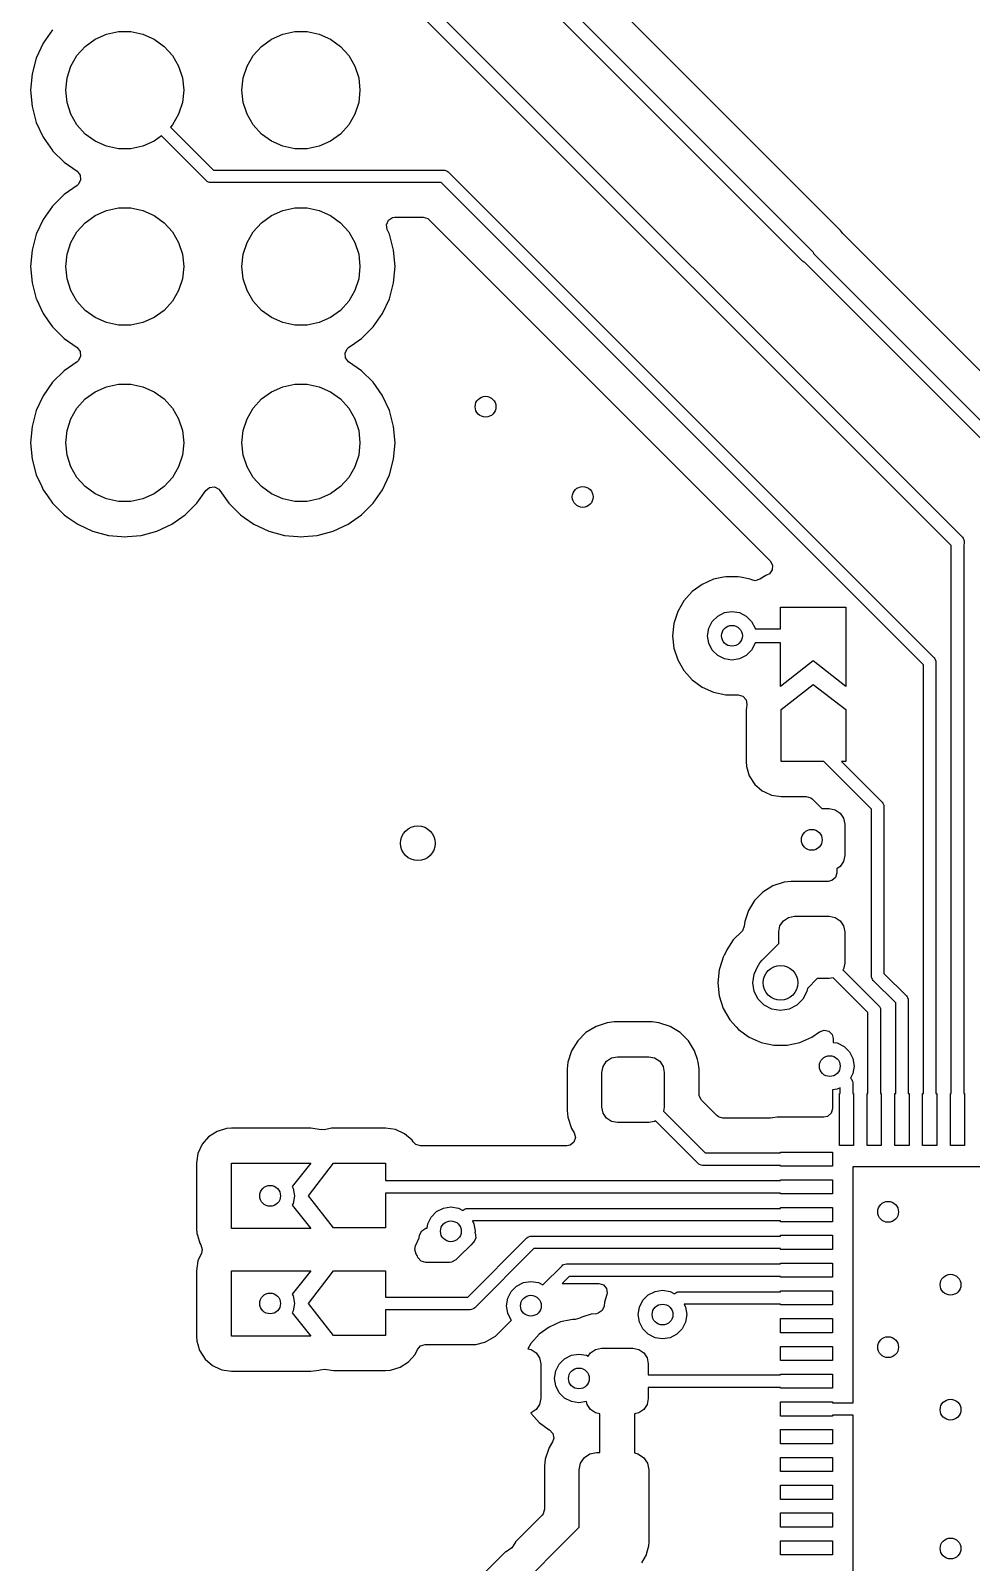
# Model space of a CAD drawing. Extents: x 70 to 224, y -154 to -54.
# Drawn here: x 112.54 to 126.1, y -88.85 to -66.78 of the extents above; entities that cross this region are included whole.
import ezdxf

# ---------------------------------------------------------------- set-up
doc = ezdxf.new("R2010")
doc.units = 0
doc.layers.add('BLACK', color=7, linetype='CONTINUOUS')

msp = doc.modelspace()

# ---------------------------------------------------------------- linework, layer by layer
at = {"layer": 'BLACK', "linetype": 'CONTINUOUS'}
for p, q in [((124.215617, -69.661284), (119.392686, -64.838354)), ((123.664387, -70.100711), (118.863675, -65.3)), ((118.975808, -65.129289), (123.805808, -69.95929)), ((118.170711, -66.279289), (125.970709, -74.079288)), ((125.809999, -74.20142), (118.058578, -66.45)), ((112.861503, -66.7686), (112.725965, -66.962169)), ((113.475, -66.903878), (113.637336, -66.831602)), ((113.637336, -66.831602), (113.811151, -66.794656)), ((113.811151, -66.794656), (113.988849, -66.794656)), ((113.988849, -66.794656), (114.162664, -66.831602)), ((114.162664, -66.831602), (114.325, -66.903878)), ((116.015, -66.903878), (116.177336, -66.831602)), ((116.177336, -66.831602), (116.351151, -66.794656)), ((116.351151, -66.794656), (116.528849, -66.794656)), ((116.528849, -66.794656), (116.702664, -66.831602)), ((116.702664, -66.831602), (116.865, -66.903878)), ((112.725964, -66.962171), (112.626098, -67.176335)), ((112.725965, -66.962169), (112.725964, -66.962171)), ((113.212336, -67.140383), (113.331239, -67.008327)), ((113.331239, -67.008327), (113.475, -66.903878)), ((114.325, -66.903878), (114.468761, -67.008327)), ((114.468761, -67.008327), (114.587664, -67.140383)), ((115.752336, -67.140383), (115.871239, -67.008327)), ((115.871239, -67.008327), (116.015, -66.903878)), ((116.865, -66.903878), (117.008761, -67.008327)), ((117.008761, -67.008327), (117.127664, -67.140383)), ((112.626094, -67.176344), (112.564938, -67.404586)), ((112.626098, -67.176335), (112.626094, -67.176344)), ((113.068575, -67.463275), (113.123486, -67.294274)), ((113.123486, -67.294274), (113.212336, -67.140383)), ((114.587664, -67.140383), (114.676514, -67.294274)), ((114.676514, -67.294274), (114.731425, -67.463275)), ((115.608575, -67.463275), (115.663486, -67.294274)), ((115.663486, -67.294274), (115.752336, -67.140383)), ((117.127664, -67.140383), (117.216514, -67.294274)), ((117.216514, -67.294274), (117.271425, -67.463275)), ((112.564936, -67.404596), (112.544341, -67.639999)), ((112.564938, -67.404586), (112.564936, -67.404596)), ((113.05, -67.64), (113.068575, -67.463275)), ((114.731425, -67.463275), (114.75, -67.64)), ((115.59, -67.64), (115.608575, -67.463275)), ((117.271425, -67.463275), (117.29, -67.64)), ((112.544341, -67.639999), (112.544341, -67.64)), ((112.544341, -67.64), (112.564936, -67.875403)), ((113.068575, -67.816725), (113.05, -67.64)), ((114.75, -67.64), (114.731425, -67.816725)), ((115.608575, -67.816725), (115.59, -67.64)), ((117.29, -67.64), (117.271425, -67.816725)), ((112.564936, -67.875403), (112.564938, -67.875413)), ((112.564938, -67.875413), (112.626094, -68.103655)), ((113.123486, -67.985726), (113.068575, -67.816725)), ((114.731425, -67.816725), (114.676514, -67.985726)), ((115.663486, -67.985726), (115.608575, -67.816725)), ((117.271425, -67.816725), (117.216514, -67.985726)), ((112.626094, -68.103655), (112.626096, -68.103659)), ((112.626096, -68.103659), (112.626097, -68.103663)), ((112.626097, -68.103663), (112.725965, -68.31783)), ((113.212336, -68.139617), (113.123486, -67.985726)), ((113.331239, -68.271673), (113.212336, -68.139617)), ((114.587664, -68.139617), (114.558872, -68.171593)), ((114.558872, -68.171593), (115.177279, -68.79)), ((114.676514, -67.985726), (114.587664, -68.139617)), ((115.752336, -68.139617), (115.663486, -67.985726)), ((115.871239, -68.271673), (115.752336, -68.139617)), ((117.127664, -68.139617), (117.008761, -68.271673)), ((117.216514, -67.985726), (117.127664, -68.139617)), ((112.725965, -68.31783), (112.859565, -68.508631)), ((113.475, -68.376122), (113.331239, -68.271673)), ((113.637336, -68.448398), (113.475, -68.376122)), ((114.325, -68.376122), (114.162664, -68.448398)), ((114.431479, -68.298759), (114.325, -68.376122)), ((115.076361, -68.94364), (114.431479, -68.298759)), ((116.015, -68.376122), (115.871239, -68.271673)), ((116.177336, -68.448398), (116.015, -68.376122)), ((116.865, -68.376122), (116.702664, -68.448398)), ((117.008761, -68.271673), (116.865, -68.376122)), ((112.859565, -68.508631), (112.861501, -68.511395)), ((112.861501, -68.511395), (112.861506, -68.511402)), ((112.861506, -68.511402), (113.028597, -68.678493)), ((113.811151, -68.485344), (113.637336, -68.448398)), ((113.988849, -68.485344), (113.811151, -68.485344)), ((114.162664, -68.448398), (113.988849, -68.485344)), ((116.351151, -68.485344), (116.177336, -68.448398)), ((116.528849, -68.485344), (116.351151, -68.485344)), ((116.702664, -68.448398), (116.528849, -68.485344)), ((113.028597, -68.678493), (113.028603, -68.678498)), ((113.028603, -68.678498), (113.214158, -68.808425)), ((113.214158, -68.808425), (113.257783, -68.863002)), ((115.177279, -68.79), (118.497194, -68.79)), ((118.497194, -68.79), (118.514752, -68.791729)), ((118.514752, -68.791729), (118.537693, -68.801231)), ((118.537693, -68.801231), (118.547196, -68.805168)), ((118.547196, -68.805168), (118.560834, -68.81636)), ((118.560834, -68.81636), (125.563639, -75.819166)), ((113.214158, -69.011575), (113.028597, -69.141505)), ((113.233454, -68.994855), (113.214158, -69.011575)), ((113.264977, -68.9325), (113.233454, -68.994855)), ((113.257783, -68.863002), (113.264977, -68.9325)), ((115.089998, -68.954833), (115.076361, -68.94364)), ((115.109003, -68.962704), (115.089998, -68.954833)), ((115.122442, -68.968271), (115.109003, -68.962704)), ((115.14, -68.97), (115.122442, -68.968271)), ((118.459914, -68.97), (115.14, -68.97)), ((125.41, -75.920085), (118.459914, -68.97)), ((113.028597, -69.141505), (112.861505, -69.308597)), ((112.725964, -69.502171), (112.626098, -69.716335)), ((112.725965, -69.502169), (112.725964, -69.502171)), ((112.861505, -69.308597), (112.725965, -69.502169)), ((113.331239, -69.548327), (113.475, -69.443878)), ((113.475, -69.443878), (113.637336, -69.371602)), ((113.637336, -69.371602), (113.811151, -69.334656)), ((113.811151, -69.334656), (113.988849, -69.334656)), ((113.988849, -69.334656), (114.162664, -69.371602)), ((114.162664, -69.371602), (114.325, -69.443878)), ((114.325, -69.443878), (114.468761, -69.548327)), ((115.871239, -69.548327), (116.015, -69.443878)), ((116.015, -69.443878), (116.177336, -69.371602)), ((116.177336, -69.371602), (116.351151, -69.334656)), ((116.351151, -69.334656), (116.528849, -69.334656)), ((116.528849, -69.334656), (116.702664, -69.371602)), ((116.702664, -69.371602), (116.865, -69.443878)), ((116.865, -69.443878), (117.008761, -69.548327)), ((117.671034, -69.577827), (117.699554, -69.514043)), ((117.699554, -69.514043), (117.75803, -69.475804)), ((117.75803, -69.475804), (117.793908, -69.4705)), ((117.793908, -69.4705), (118.201239, -69.4705)), ((118.201239, -69.4705), (118.268278, -69.490185)), ((118.268278, -69.490185), (118.28892, -69.506819)), ((118.28892, -69.506819), (123.202702, -74.420602)), ((112.626094, -69.716344), (112.564938, -69.944586)), ((112.626098, -69.716335), (112.626094, -69.716344)), ((113.123486, -69.834274), (113.212336, -69.680383)), ((113.212336, -69.680383), (113.331239, -69.548327)), ((114.468761, -69.548327), (114.587664, -69.680383)), ((114.587664, -69.680383), (114.676514, -69.834274)), ((115.663486, -69.834274), (115.752336, -69.680383)), ((115.752336, -69.680383), (115.871239, -69.548327)), ((117.008761, -69.548327), (117.127664, -69.680383)), ((117.127664, -69.680383), (117.216514, -69.834274)), ((117.681525, -69.646904), (117.671034, -69.577827)), ((117.713903, -69.716337), (117.681525, -69.646904)), ((117.775063, -69.944592), (117.713903, -69.716337)), ((124.226774, -69.680609), (124.215617, -69.661284)), ((124.246481, -69.706291), (124.226774, -69.680609)), ((128.912518, -74.372328), (124.246481, -69.706291)), ((112.564936, -69.944596), (112.544341, -70.179999)), ((112.564938, -69.944586), (112.564936, -69.944596)), ((113.068575, -70.003275), (113.123486, -69.834274)), ((114.676514, -69.834274), (114.731425, -70.003275)), ((115.608575, -70.003275), (115.663486, -69.834274)), ((117.216514, -69.834274), (117.271425, -70.003275)), ((117.795659, -70.18), (117.775063, -69.944592)), ((113.05, -70.18), (113.068575, -70.003275)), ((114.731425, -70.003275), (114.75, -70.18)), ((115.59, -70.18), (115.608575, -70.003275)), ((117.271425, -70.003275), (117.29, -70.18)), ((123.67954, -70.113148), (123.664387, -70.100711)), ((123.699043, -70.121226), (123.67954, -70.113148)), ((128.35, -74.772182), (123.699043, -70.121226)), ((123.805808, -69.95929), (123.818245, -69.974443)), ((123.818245, -69.974443), (123.826323, -69.993946)), ((123.826323, -69.993946), (128.50364, -74.671264)), ((112.544341, -70.179999), (112.544341, -70.18)), ((112.544341, -70.18), (112.564936, -70.415403)), ((113.068575, -70.356725), (113.05, -70.18)), ((113.123486, -70.525726), (113.068575, -70.356725)), ((114.731425, -70.356725), (114.676514, -70.525726)), ((114.75, -70.18), (114.731425, -70.356725)), ((115.608575, -70.356725), (115.59, -70.18)), ((115.663486, -70.525726), (115.608575, -70.356725)), ((117.271425, -70.356725), (117.216514, -70.525726)), ((117.29, -70.18), (117.271425, -70.356725)), ((117.775063, -70.415408), (117.795659, -70.18)), ((112.564936, -70.415403), (112.564938, -70.415413)), ((112.564938, -70.415413), (112.626094, -70.643655)), ((113.212336, -70.679617), (113.123486, -70.525726)), ((114.676514, -70.525726), (114.587664, -70.679617)), ((115.752336, -70.679617), (115.663486, -70.525726)), ((117.216514, -70.525726), (117.127664, -70.679617)), ((117.713903, -70.643663), (117.775063, -70.415408)), ((112.626094, -70.643655), (112.626096, -70.643659)), ((112.626096, -70.643659), (112.626097, -70.643663)), ((112.626097, -70.643663), (112.63, -70.652032)), ((112.63, -70.652032), (112.725965, -70.85783)), ((113.331239, -70.811673), (113.212336, -70.679617)), ((113.475, -70.916122), (113.331239, -70.811673)), ((114.468761, -70.811673), (114.325, -70.916122)), ((114.587664, -70.679617), (114.468761, -70.811673)), ((115.871239, -70.811673), (115.752336, -70.679617)), ((116.015, -70.916122), (115.871239, -70.811673)), ((117.008761, -70.811673), (116.865, -70.916122)), ((117.127664, -70.679617), (117.008761, -70.811673)), ((117.614035, -70.85783), (117.713903, -70.643663)), ((112.725965, -70.85783), (112.725967, -70.857834)), ((112.725967, -70.857834), (112.798288, -70.961118)), ((112.798288, -70.961118), (112.861501, -71.051396)), ((112.861501, -71.051396), (112.861506, -71.051402)), ((112.861506, -71.051402), (113.028597, -71.218493)), ((113.637336, -70.988398), (113.475, -70.916122)), ((113.811151, -71.025344), (113.637336, -70.988398)), ((113.988849, -71.025344), (113.811151, -71.025344)), ((114.162664, -70.988398), (113.988849, -71.025344)), ((114.325, -70.916122), (114.162664, -70.988398)), ((116.177336, -70.988398), (116.015, -70.916122)), ((116.351151, -71.025344), (116.177336, -70.988398)), ((116.528849, -71.025344), (116.351151, -71.025344)), ((116.702664, -70.988398), (116.528849, -71.025344)), ((116.865, -70.916122), (116.702664, -70.988398)), ((117.311401, -71.218495), (117.478495, -71.051401)), ((117.478495, -71.051401), (117.614035, -70.85783)), ((113.028597, -71.218493), (113.028603, -71.218498)), ((113.028603, -71.218498), (113.214158, -71.348425)), ((117.215678, -71.285521), (117.311401, -71.218495)), ((113.214158, -71.348425), (113.257783, -71.403002)), ((113.264977, -71.4725), (113.233454, -71.534855)), ((113.257783, -71.403002), (113.264977, -71.4725)), ((117.075023, -71.4275), (117.106546, -71.365145)), ((117.082217, -71.496998), (117.075023, -71.4275)), ((117.125842, -71.551575), (117.082217, -71.496998)), ((117.106546, -71.365145), (117.125842, -71.348425)), ((117.125842, -71.348425), (117.215678, -71.285521)), ((113.028597, -71.681505), (112.861505, -71.848597)), ((113.214158, -71.551575), (113.028597, -71.681505)), ((113.233454, -71.534855), (113.214158, -71.551575)), ((117.311396, -71.681501), (117.125842, -71.551575)), ((117.311402, -71.681506), (117.311396, -71.681501)), ((117.478494, -71.848597), (117.311402, -71.681506)), ((112.861505, -71.848597), (112.725965, -72.042169)), ((113.475, -71.983878), (113.637336, -71.911602)), ((113.637336, -71.911602), (113.811151, -71.874656)), ((113.811151, -71.874656), (113.988849, -71.874656)), ((113.988849, -71.874656), (114.162664, -71.911602)), ((114.162664, -71.911602), (114.325, -71.983878)), ((116.015, -71.983878), (116.177336, -71.911602)), ((116.177336, -71.911602), (116.351151, -71.874656)), ((116.351151, -71.874656), (116.528849, -71.874656)), ((116.528849, -71.874656), (116.702664, -71.911602)), ((116.702664, -71.911602), (116.865, -71.983878)), ((117.608425, -72.034158), (117.478494, -71.848597)), ((112.725964, -72.042171), (112.626098, -72.256335)), ((112.725965, -72.042169), (112.725964, -72.042171)), ((113.212336, -72.220383), (113.331239, -72.088327)), ((113.331239, -72.088327), (113.475, -71.983878)), ((114.325, -71.983878), (114.468761, -72.088327)), ((114.468761, -72.088327), (114.587664, -72.220383)), ((115.752336, -72.220383), (115.871239, -72.088327)), ((115.871239, -72.088327), (116.015, -71.983878)), ((116.865, -71.983878), (117.008761, -72.088327)), ((117.008761, -72.088327), (117.127664, -72.220383)), ((117.614035, -72.042171), (117.608425, -72.034158)), ((117.713903, -72.256337), (117.614035, -72.042171)), ((112.626094, -72.256344), (112.564938, -72.484586)), ((112.626098, -72.256335), (112.626094, -72.256344)), ((113.068575, -72.543275), (113.123486, -72.374274)), ((113.123486, -72.374274), (113.212336, -72.220383)), ((114.587664, -72.220383), (114.676514, -72.374274)), ((114.676514, -72.374274), (114.731425, -72.543275)), ((115.608575, -72.543275), (115.663486, -72.374274)), ((115.663486, -72.374274), (115.752336, -72.220383)), ((117.127664, -72.220383), (117.216514, -72.374274)), ((117.216514, -72.374274), (117.271425, -72.543275)), ((117.775063, -72.484592), (117.713903, -72.256337)), ((112.564936, -72.484596), (112.544341, -72.719999)), ((112.564938, -72.484586), (112.564936, -72.484596)), ((113.05, -72.72), (113.068575, -72.543275)), ((114.731425, -72.543275), (114.75, -72.72)), ((115.59, -72.72), (115.608575, -72.543275)), ((117.271425, -72.543275), (117.29, -72.72)), ((117.795659, -72.72), (117.775063, -72.484592)), ((112.544341, -72.719999), (112.544341, -72.72)), ((112.544341, -72.72), (112.564936, -72.955403)), ((113.068575, -72.896725), (113.05, -72.72)), ((114.75, -72.72), (114.731425, -72.896725)), ((115.608575, -72.896725), (115.59, -72.72)), ((117.29, -72.72), (117.271425, -72.896725)), ((117.775063, -72.955408), (117.795659, -72.72)), ((112.564936, -72.955403), (112.564938, -72.955413)), ((112.564938, -72.955413), (112.626094, -73.183655)), ((113.123486, -73.065726), (113.068575, -72.896725)), ((114.731425, -72.896725), (114.676514, -73.065726)), ((115.663486, -73.065726), (115.608575, -72.896725)), ((117.271425, -72.896725), (117.216514, -73.065726)), ((117.713903, -73.183663), (117.775063, -72.955408)), ((112.626094, -73.183655), (112.626096, -73.183659)), ((112.626096, -73.183659), (112.626097, -73.183663)), ((112.626097, -73.183663), (112.703428, -73.3495)), ((113.212336, -73.219617), (113.123486, -73.065726)), ((113.331239, -73.351673), (113.212336, -73.219617)), ((114.587664, -73.219617), (114.468761, -73.351673)), ((114.676514, -73.065726), (114.587664, -73.219617)), ((115.752336, -73.219617), (115.663486, -73.065726)), ((115.871239, -73.351673), (115.752336, -73.219617)), ((117.127664, -73.219617), (117.008761, -73.351673)), ((117.216514, -73.065726), (117.127664, -73.219617)), ((117.614035, -73.39783), (117.713903, -73.183663)), ((112.703428, -73.3495), (112.725965, -73.39783)), ((112.725965, -73.39783), (112.725967, -73.397834)), ((112.725967, -73.397834), (112.786516, -73.484306)), ((112.786516, -73.484306), (112.861505, -73.591401)), ((113.475, -73.456122), (113.331239, -73.351673)), ((113.637336, -73.528398), (113.475, -73.456122)), ((114.325, -73.456122), (114.162664, -73.528398)), ((114.468761, -73.351673), (114.325, -73.456122)), ((114.938495, -73.591401), (115.068425, -73.405842)), ((115.068425, -73.405842), (115.123002, -73.362217)), ((115.123002, -73.362217), (115.1925, -73.355023)), ((115.1925, -73.355023), (115.254855, -73.386546)), ((115.254855, -73.386546), (115.271575, -73.405842)), ((115.271575, -73.405842), (115.4015, -73.591395)), ((116.015, -73.456122), (115.871239, -73.351673)), ((116.177336, -73.528398), (116.015, -73.456122)), ((116.865, -73.456122), (116.702664, -73.528398)), ((117.008761, -73.351673), (116.865, -73.456122)), ((117.478495, -73.591401), (117.614035, -73.39783)), ((112.861505, -73.591401), (113.028599, -73.758495)), ((113.811151, -73.565344), (113.637336, -73.528398)), ((113.988849, -73.565344), (113.811151, -73.565344)), ((114.162664, -73.528398), (113.988849, -73.565344)), ((114.771401, -73.758495), (114.938495, -73.591401)), ((115.4015, -73.591395), (115.401505, -73.591401)), ((115.401505, -73.591401), (115.568599, -73.758495)), ((116.351151, -73.565344), (116.177336, -73.528398)), ((116.528849, -73.565344), (116.351151, -73.565344)), ((116.702664, -73.528398), (116.528849, -73.565344)), ((117.311401, -73.758495), (117.478495, -73.591401)), ((113.028599, -73.758495), (113.079263, -73.79397)), ((113.079263, -73.79397), (113.222165, -73.894032)), ((113.222165, -73.894032), (113.222167, -73.894033)), ((113.222167, -73.894033), (113.22217, -73.894035)), ((113.22217, -73.894035), (113.436337, -73.993903)), ((114.363663, -73.993903), (114.57783, -73.894035)), ((114.57783, -73.894035), (114.771401, -73.758495)), ((115.568599, -73.758495), (115.619263, -73.79397)), ((115.619263, -73.79397), (115.762165, -73.894032)), ((115.762165, -73.894032), (115.762167, -73.894033)), ((115.762167, -73.894033), (115.76217, -73.894035)), ((115.76217, -73.894035), (115.976337, -73.993903)), ((116.903663, -73.993903), (117.11783, -73.894035)), ((117.11783, -73.894035), (117.311401, -73.758495)), ((113.436337, -73.993903), (113.664592, -74.055063)), ((113.664592, -74.055063), (113.852918, -74.071539)), ((113.852918, -74.071539), (113.899999, -74.075659)), ((113.899999, -74.075659), (113.9, -74.075659)), ((113.9, -74.075659), (113.900001, -74.075659)), ((113.900001, -74.075659), (113.939234, -74.072226)), ((113.939234, -74.072226), (114.135408, -74.055063)), ((114.135408, -74.055063), (114.363663, -73.993903)), ((115.976337, -73.993903), (116.204592, -74.055063)), ((116.204592, -74.055063), (116.392918, -74.071539)), ((116.392918, -74.071539), (116.439999, -74.075659)), ((116.439999, -74.075659), (116.44, -74.075659)), ((116.44, -74.075659), (116.440001, -74.075659)), ((116.440001, -74.075659), (116.479234, -74.072226)), ((116.479234, -74.072226), (116.675408, -74.055063)), ((116.675408, -74.055063), (116.903663, -73.993903)), ((125.970709, -74.079288), (125.983146, -74.094441)), ((125.983146, -74.094441), (125.998077, -74.13049)), ((125.998077, -74.13049), (125.998077, -74.169508)), ((125.809999, -82.094899), (125.809999, -74.20142)), ((125.998077, -74.169508), (125.989999, -74.18901)), ((125.989999, -74.18901), (125.989999, -82.094899)), ((123.231203, -74.551617), (123.189331, -74.60755)), ((123.202702, -74.420602), (123.236187, -74.481925)), ((123.236187, -74.481925), (123.231203, -74.551617)), ((122.222408, -74.759387), (122.077768, -74.864475)), ((122.385728, -74.686672), (122.222408, -74.759387)), ((122.385733, -74.68667), (122.385728, -74.686672)), ((122.529954, -74.656015), (122.385733, -74.68667)), ((122.560609, -74.6495), (122.529954, -74.656015)), ((122.739391, -74.6495), (122.560609, -74.6495)), ((122.775438, -74.657162), (122.739391, -74.6495)), ((122.914265, -74.68667), (122.775438, -74.657162)), ((122.93454, -74.695697), (122.914265, -74.68667)), ((122.984972, -74.706416), (122.93454, -74.695697)), ((123.052012, -74.686732), (122.984972, -74.706416)), ((123.140006, -74.630181), (123.052012, -74.686732)), ((123.140009, -74.63018), (123.140006, -74.630181)), ((123.149959, -74.627259), (123.140009, -74.63018)), ((123.189331, -74.60755), (123.149959, -74.627259)), ((121.95814, -74.997336), (121.86875, -75.152164)), ((122.077768, -74.864475), (121.95814, -74.997336)), ((121.868747, -75.15217), (121.813504, -75.322192)), ((121.86875, -75.152164), (121.868747, -75.15217)), ((122.366844, -75.294275), (122.444275, -75.216844)), ((122.444275, -75.216844), (122.541844, -75.16713)), ((122.541844, -75.16713), (122.65, -75.15)), ((122.65, -75.15), (122.758156, -75.16713)), ((122.758156, -75.16713), (122.855725, -75.216844)), ((122.855725, -75.216844), (122.933156, -75.294275)), ((123.35, -75.4), (123.35, -75.09)), ((123.35, -75.09), (124.29, -75.09)), ((124.29, -75.09), (124.29, -76.23)), ((121.813503, -75.322194), (121.794815, -75.5)), ((121.813504, -75.322192), (121.813503, -75.322194)), ((122.3, -75.5), (122.31713, -75.391844)), ((122.31713, -75.391844), (122.366844, -75.294275)), ((122.933156, -75.294275), (122.98287, -75.391844)), ((122.98287, -75.391844), (122.984162, -75.4)), ((122.984162, -75.4), (123.35, -75.4)), ((121.794815, -75.5), (121.813503, -75.677805)), ((121.813503, -75.677805), (121.813504, -75.677807)), ((121.813504, -75.677807), (121.868747, -75.847829)), ((122.31713, -75.608156), (122.3, -75.5)), ((122.366844, -75.705725), (122.31713, -75.608156)), ((122.98287, -75.608156), (122.933156, -75.705725)), ((122.984162, -75.6), (122.98287, -75.608156)), ((123.35, -75.6), (122.984162, -75.6)), ((123.35, -76.23), (123.35, -75.6)), ((121.868747, -75.847829), (121.86875, -75.847835)), ((121.86875, -75.847835), (121.958141, -76.002665)), ((122.444275, -75.783156), (122.366844, -75.705725)), ((122.541844, -75.83287), (122.444275, -75.783156)), ((122.65, -75.85), (122.541844, -75.83287)), ((122.758156, -75.83287), (122.65, -75.85)), ((122.855725, -75.783156), (122.758156, -75.83287)), ((122.933156, -75.705725), (122.855725, -75.783156)), ((123.82, -75.86), (123.35, -76.23)), ((124.29, -76.23), (123.82, -75.86)), ((125.563639, -75.819166), (125.574832, -75.832804)), ((125.574832, -75.832804), (125.578768, -75.842306)), ((125.578768, -75.842306), (125.588271, -75.865248)), ((125.588271, -75.865248), (125.59, -75.882806)), ((125.59, -75.882806), (125.59, -82.094899)), ((121.958141, -76.002665), (121.999812, -76.048946)), ((121.999812, -76.048946), (122.077764, -76.135521)), ((122.077764, -76.135521), (122.077767, -76.135523)), ((122.077767, -76.135523), (122.07777, -76.135526)), ((122.07777, -76.135526), (122.222407, -76.240612)), ((125.41, -82.094899), (125.41, -75.920085)), ((122.222407, -76.240612), (122.385733, -76.313329)), ((122.385733, -76.313329), (122.560609, -76.3505)), ((122.560609, -76.3505), (122.56061, -76.3505)), ((122.56061, -76.3505), (122.741518, -76.3505)), ((122.741518, -76.3505), (122.808557, -76.370185)), ((123.36, -76.56), (123.82, -76.2)), ((123.82, -76.2), (124.29, -76.56)), ((122.808557, -76.370185), (122.854312, -76.422989)), ((122.854312, -76.422989), (122.864255, -76.492145)), ((122.857609, -76.538376), (122.8545, -76.560001)), ((122.8545, -76.560001), (122.8545, -77.310002)), ((122.864255, -76.492145), (122.857609, -76.538376)), ((123.36, -77.31), (123.36, -76.56)), ((124.29, -76.56), (124.29, -77.31)), ((122.8545, -77.310002), (122.859644, -77.38194)), ((122.859644, -77.38194), (122.900182, -77.519994)), ((123.97272, -77.31), (123.36, -77.31)), ((124.66, -77.997279), (123.97272, -77.31)), ((124.29, -77.31), (124.22728, -77.31)), ((124.22728, -77.31), (124.81364, -77.896361)), ((122.900182, -77.519994), (122.977967, -77.64103)), ((122.977967, -77.64103), (122.977971, -77.641034)), ((122.977971, -77.641034), (123.048525, -77.70217)), ((123.048525, -77.70217), (123.086706, -77.735254)), ((123.086706, -77.735254), (123.117903, -77.749501)), ((123.117903, -77.749501), (123.21758, -77.795023)), ((123.21758, -77.795023), (123.217583, -77.795023)), ((123.217583, -77.795023), (123.217584, -77.795024)), ((123.217584, -77.795024), (123.36, -77.8155)), ((123.36, -77.8155), (123.719045, -77.8155)), ((123.719045, -77.8155), (123.786084, -77.835185)), ((123.786084, -77.835185), (123.806726, -77.851819)), ((123.806726, -77.851819), (123.944907, -77.99)), ((124.81364, -77.896361), (124.824833, -77.909999)), ((123.944907, -77.99), (124.05, -77.99)), ((124.05, -77.99), (124.136104, -78.007127)), ((124.136104, -78.007127), (124.209099, -78.055901)), ((124.209099, -78.055901), (124.257873, -78.128896)), ((124.66, -80.402598), (124.66, -77.997279)), ((124.824833, -77.909999), (124.838023, -77.941844)), ((124.838023, -77.941844), (124.838271, -77.942442)), ((124.838271, -77.942442), (124.84, -77.96)), ((124.84, -77.96), (124.84, -80.365318)), ((124.257873, -78.128896), (124.275, -78.215)), ((124.275, -78.215), (124.275, -78.665)), ((124.257873, -78.751104), (124.209099, -78.824099)), ((124.275, -78.665), (124.257873, -78.751104)), ((124.139815, -78.982539), (124.087011, -79.028294)), ((124.1595, -78.9155), (124.139815, -78.982539)), ((124.209099, -78.824099), (124.1595, -78.85724)), ((124.1595, -78.85724), (124.1595, -78.9155)), ((123.096955, -79.192032), (122.977032, -79.311955)), ((123.096959, -79.192029), (123.096955, -79.192032)), ((123.241294, -79.103001), (123.096959, -79.192029)), ((123.241305, -79.102996), (123.241294, -79.103001)), ((123.402289, -79.049651), (123.241305, -79.102996)), ((123.402292, -79.04965), (123.402289, -79.049651)), ((123.501644, -79.039501), (123.402292, -79.04965)), ((123.501662, -79.0395), (123.501644, -79.039501)), ((124.0355, -79.0395), (123.501662, -79.0395)), ((124.087011, -79.028294), (124.0355, -79.0395)), ((122.977029, -79.311959), (122.888001, -79.456294)), ((122.977032, -79.311955), (122.977029, -79.311959)), ((122.834651, -79.61729), (122.827765, -79.684689)), ((122.887996, -79.456305), (122.834651, -79.61729)), ((122.888001, -79.456294), (122.887996, -79.456305)), ((123.342127, -79.678896), (123.390901, -79.605901)), ((123.390901, -79.605901), (123.463896, -79.557127)), ((123.463896, -79.557127), (123.55, -79.54)), ((123.55, -79.54), (124.05, -79.54)), ((124.05, -79.54), (124.136104, -79.557127)), ((124.136104, -79.557127), (124.209099, -79.605901)), ((124.209099, -79.605901), (124.257873, -79.678896)), ((122.669951, -79.881905), (122.574143, -80.025292)), ((122.669957, -79.881897), (122.669951, -79.881905)), ((122.791899, -79.759956), (122.669957, -79.881897)), ((122.79213, -79.759725), (122.791899, -79.759956)), ((122.792319, -79.759535), (122.79213, -79.759725)), ((122.801368, -79.74938), (122.792319, -79.759535)), ((122.827765, -79.684689), (122.801368, -79.74938)), ((123.325, -79.765), (123.342127, -79.678896)), ((123.325, -79.93467), (123.325, -79.765)), ((124.257873, -79.678896), (124.275, -79.765)), ((124.275, -79.765), (124.275, -80.215)), ((122.544382, -80.094366), (122.522823, -80.13171)), ((122.551551, -80.079829), (122.544382, -80.094366)), ((122.574141, -80.025296), (122.551551, -80.079829)), ((122.574143, -80.025292), (122.574141, -80.025296)), ((123.084835, -80.174835), (123.325, -79.93467)), ((122.464326, -80.311744), (122.44454, -80.5)), ((122.503148, -80.192262), (122.464326, -80.311744)), ((122.52282, -80.131718), (122.503148, -80.192262)), ((122.522823, -80.13171), (122.52282, -80.131718)), ((122.969577, -80.376393), (122.996065, -80.324407)), ((122.996065, -80.324407), (123.003545, -80.296493)), ((123.003545, -80.296493), (123.031537, -80.24801)), ((123.031537, -80.24801), (123.052492, -80.211714)), ((123.052492, -80.211714), (123.0525, -80.211705)), ((123.0525, -80.211705), (123.084835, -80.174835)), ((124.257873, -80.301104), (124.250066, -80.312787)), ((124.250066, -80.312787), (124.763639, -80.82636)), ((124.275, -80.215), (124.257873, -80.301104)), ((122.44454, -80.5), (122.464326, -80.688256)), ((122.95, -80.5), (122.969577, -80.376393)), ((122.969577, -80.623607), (122.95, -80.5)), ((123.88033, -80.44), (123.736764, -80.583565)), ((124.05, -80.44), (123.88033, -80.44)), ((124.110655, -80.427934), (124.05, -80.44)), ((124.609999, -80.927278), (124.110655, -80.427934)), ((124.661729, -80.420156), (124.66, -80.402598)), ((124.669949, -80.44), (124.661729, -80.420156)), ((124.675168, -80.4526), (124.669949, -80.44)), ((124.68636, -80.466238), (124.675168, -80.4526)), ((125.010001, -80.789878), (124.68636, -80.466238)), ((124.84, -80.365318), (125.16364, -80.688959)), ((122.464326, -80.688256), (122.464327, -80.688259)), ((122.464327, -80.688259), (122.522818, -80.868277)), ((123.026393, -80.735114), (122.969577, -80.623607)), ((123.114886, -80.823607), (123.026393, -80.735114)), ((123.673607, -80.735114), (123.585114, -80.823607)), ((123.730423, -80.623607), (123.673607, -80.735114)), ((123.736764, -80.583565), (123.730423, -80.623607)), ((125.16364, -80.688959), (125.174833, -80.702597)), ((125.174833, -80.702597), (125.177806, -80.709776)), ((125.177806, -80.709776), (125.188272, -80.735041)), ((125.188272, -80.735041), (125.190001, -80.752599)), ((125.190001, -80.752599), (125.190001, -82.094899)), ((122.522818, -80.868277), (122.522821, -80.868284)), ((122.522821, -80.868284), (122.617467, -81.032216)), ((123.226393, -80.880423), (123.114886, -80.823607)), ((123.35, -80.9), (123.226393, -80.880423)), ((123.473607, -80.880423), (123.35, -80.9)), ((123.585114, -80.823607), (123.473607, -80.880423)), ((124.609999, -82.094899), (124.609999, -80.927278)), ((124.763639, -80.82636), (124.774832, -80.839998)), ((124.774832, -80.839998), (124.779435, -80.851112)), ((124.779435, -80.851112), (124.78827, -80.872441)), ((124.78827, -80.872441), (124.789999, -80.889999)), ((124.789999, -80.889999), (124.789999, -82.094899)), ((125.010001, -82.094899), (125.010001, -80.789878)), ((120.691294, -81.128001), (120.546959, -81.217029)), ((120.691305, -81.127996), (120.691294, -81.128001)), ((120.852289, -81.074651), (120.691305, -81.127996)), ((120.852292, -81.07465), (120.852289, -81.074651)), ((120.951644, -81.064501), (120.852292, -81.07465)), ((120.951662, -81.0645), (120.951644, -81.064501)), ((121.498346, -81.0645), (120.951662, -81.0645)), ((121.597709, -81.074651), (121.498346, -81.0645)), ((121.758694, -81.127996), (121.597709, -81.074651)), ((121.758697, -81.127997), (121.758694, -81.127996)), ((121.758699, -81.127998), (121.758697, -81.127997)), ((121.758705, -81.128001), (121.758699, -81.127998)), ((121.90304, -81.217029), (121.758705, -81.128001)), ((122.617467, -81.032216), (122.709647, -81.134592)), ((122.709647, -81.134592), (122.744129, -81.172888)), ((122.744129, -81.172888), (122.897265, -81.284148)), ((123.80273, -81.284151), (123.912614, -81.204316)), ((123.912614, -81.204316), (123.97842, -81.180836)), ((123.97842, -81.180836), (124.046474, -81.196661)), ((124.046474, -81.196661), (124.095169, -81.246767)), ((120.427029, -81.336959), (120.338001, -81.481294)), ((120.427032, -81.336955), (120.427029, -81.336959)), ((120.546955, -81.217032), (120.427032, -81.336955)), ((120.546959, -81.217029), (120.546955, -81.217032)), ((121.903044, -81.217032), (121.90304, -81.217029)), ((122.022967, -81.336955), (121.903044, -81.217032)), ((122.02297, -81.336959), (122.022967, -81.336955)), ((122.111998, -81.481294), (122.02297, -81.336959)), ((122.897265, -81.284148), (122.89727, -81.284151)), ((122.89727, -81.284151), (123.070192, -81.361142)), ((123.070192, -81.361142), (123.070197, -81.361144)), ((123.070197, -81.361144), (123.255354, -81.4005)), ((123.255354, -81.4005), (123.255355, -81.4005)), ((123.255355, -81.4005), (123.444644, -81.4005)), ((123.444644, -81.4005), (123.444646, -81.4005)), ((123.444646, -81.4005), (123.629803, -81.361144)), ((123.629803, -81.361144), (123.80273, -81.284151)), ((124.095169, -81.246767), (124.109499, -81.304634)), ((124.109499, -81.304634), (124.109499, -81.357839)), ((124.109499, -81.357839), (124.168156, -81.36713)), ((124.168156, -81.36713), (124.265725, -81.416844)), ((124.265725, -81.416844), (124.343156, -81.494275)), ((120.284651, -81.64229), (120.2745, -81.741647)), ((120.337996, -81.481305), (120.284651, -81.64229)), ((120.338001, -81.481294), (120.337996, -81.481305)), ((120.792127, -81.703896), (120.840901, -81.630901)), ((120.840901, -81.630901), (120.913896, -81.582127)), ((120.913896, -81.582127), (121, -81.565)), ((121, -81.565), (121.45, -81.565)), ((121.45, -81.565), (121.536104, -81.582127)), ((121.536104, -81.582127), (121.609099, -81.630901)), ((121.609099, -81.630901), (121.657873, -81.703896)), ((122.111999, -81.481297), (122.111998, -81.481294)), ((122.112003, -81.481303), (122.111999, -81.481297)), ((122.153414, -81.606274), (122.112003, -81.481303)), ((122.165348, -81.642289), (122.153414, -81.606274)), ((122.165349, -81.642292), (122.165348, -81.642289)), ((122.175498, -81.741644), (122.165349, -81.642292)), ((124.343156, -81.494275), (124.39287, -81.591844)), ((124.39287, -81.591844), (124.41, -81.7)), ((120.2745, -81.741647), (120.2745, -82.338337)), ((120.775, -81.79), (120.792127, -81.703896)), ((120.775, -82.29), (120.775, -81.79)), ((121.657873, -81.703896), (121.675, -81.79)), ((121.675, -81.79), (121.675, -82.29)), ((122.175499, -81.741662), (122.175498, -81.741644)), ((122.175499, -82.104044), (122.175499, -81.741662)), ((124.39287, -81.808156), (124.359981, -81.872702)), ((124.359981, -81.872702), (124.363639, -81.87636)), ((124.41, -81.7), (124.39287, -81.808156)), ((124.0975, -82.047015), (124.097499, -82.047034)), ((124.097499, -82.047034), (124.097499, -82.313502)), ((124.097823, -82.044009), (124.0975, -82.047015)), ((124.168156, -82.03287), (124.097823, -82.044009)), ((124.21, -82.011549), (124.168156, -82.03287)), ((124.21, -82.094899), (124.21, -82.011549)), ((124.363639, -81.87636), (124.374832, -81.889998)), ((124.374832, -81.889998), (124.374832, -81.889999)), ((124.374832, -81.889999), (124.388271, -81.922442)), ((124.388271, -81.922442), (124.39, -81.94)), ((124.39, -81.94), (124.39, -82.094899)), ((120.792127, -82.376104), (120.775, -82.29)), ((121.675, -82.29), (121.662935, -82.350655)), ((122.178333, -82.130402), (122.175499, -82.104044)), ((122.211818, -82.191725), (122.178333, -82.130402)), ((122.433276, -82.413183), (122.211818, -82.191725)), ((124.097499, -82.313502), (124.077814, -82.380541)), ((124.198, -82.844899), (124.198, -82.094899)), ((124.198, -82.094899), (124.21, -82.094899)), ((124.39, -82.094899), (124.402, -82.094899)), ((124.402, -82.094899), (124.402, -82.844899)), ((124.597999, -82.844899), (124.597999, -82.094899)), ((124.597999, -82.094899), (124.609999, -82.094899)), ((124.789999, -82.094899), (124.801999, -82.094899)), ((124.801999, -82.094899), (124.801999, -82.844899)), ((124.998001, -82.844899), (124.998001, -82.094899)), ((124.998001, -82.094899), (125.010001, -82.094899)), ((125.190001, -82.094899), (125.202001, -82.094899)), ((125.202001, -82.094899), (125.202001, -82.844899)), ((125.398, -82.844899), (125.398, -82.094899)), ((125.398, -82.094899), (125.41, -82.094899)), ((125.59, -82.094899), (125.602, -82.094899)), ((125.602, -82.094899), (125.602, -82.844899)), ((125.797999, -82.844899), (125.797999, -82.094899)), ((125.797999, -82.094899), (125.809999, -82.094899)), ((125.989999, -82.094899), (126.001999, -82.094899)), ((126.001999, -82.094899), (126.001999, -82.844899)), ((120.2745, -82.338337), (120.274501, -82.338355)), ((120.274501, -82.338355), (120.28465, -82.437707)), ((120.28465, -82.437707), (120.284651, -82.43771)), ((120.284651, -82.43771), (120.337996, -82.598694)), ((120.840901, -82.449099), (120.792127, -82.376104)), ((120.913896, -82.497873), (120.840901, -82.449099)), ((121, -82.515), (120.913896, -82.497873)), ((121.45, -82.515), (121, -82.515)), ((121.536104, -82.497873), (121.45, -82.515)), ((121.547787, -82.490066), (121.536104, -82.497873)), ((122.161362, -83.103641), (121.547787, -82.490066)), ((121.662935, -82.350655), (122.262281, -82.950002)), ((122.453918, -82.429817), (122.433276, -82.413183)), ((122.520957, -82.449502), (122.453918, -82.429817)), ((123.203955, -82.449502), (122.520957, -82.449502)), ((123.233414, -82.444188), (123.203955, -82.449502)), ((123.23377, -82.445694), (123.233414, -82.444188)), ((123.241313, -82.443911), (123.23377, -82.445694)), ((123.300924, -82.437503), (123.241313, -82.443911)), ((123.30093, -82.437502), (123.300924, -82.437503)), ((123.973499, -82.437502), (123.30093, -82.437502)), ((124.02501, -82.426296), (123.973499, -82.437502)), ((124.077814, -82.380541), (124.02501, -82.426296)), ((115.108965, -82.717971), (115.01475, -82.8267)), ((115.108969, -82.717967), (115.108965, -82.717971)), ((115.230005, -82.640182), (115.108969, -82.717967)), ((115.368059, -82.599644), (115.230005, -82.640182)), ((115.439997, -82.5945), (115.368059, -82.599644)), ((115.44, -82.5945), (115.439997, -82.5945)), ((116.58, -82.5945), (115.44, -82.5945)), ((116.731195, -82.616238), (116.58, -82.5945)), ((116.731469, -82.614331), (116.731195, -82.616238)), ((116.778328, -82.616262), (116.731469, -82.614331)), ((116.879505, -82.595421), (116.778328, -82.616262)), ((116.91, -82.5945), (116.879505, -82.595421)), ((117.66, -82.5945), (116.91, -82.5945)), ((117.802414, -82.614975), (117.66, -82.5945)), ((117.802419, -82.614976), (117.802414, -82.614975)), ((117.93329, -82.674744), (117.802419, -82.614976)), ((117.933294, -82.674746), (117.93329, -82.674744)), ((117.933297, -82.674748), (117.933294, -82.674746)), ((117.933299, -82.67475), (117.933297, -82.674748)), ((118.042028, -82.768965), (117.933299, -82.67475)), ((120.337996, -82.598694), (120.338001, -82.598705)), ((120.338001, -82.598705), (120.376058, -82.660404)), ((120.394499, -82.727796), (120.373577, -82.79446)), ((120.376058, -82.660404), (120.394499, -82.727796)), ((114.954975, -82.957585), (114.9345, -83.099999)), ((114.954976, -82.95758), (114.954975, -82.957585)), ((115.014744, -82.826709), (114.954976, -82.95758)), ((115.01475, -82.8267), (115.014744, -82.826709)), ((118.042033, -82.768971), (118.042028, -82.768965)), ((118.057182, -82.792542), (118.042033, -82.768971)), ((118.094457, -82.829816), (118.057182, -82.792542)), ((118.161496, -82.849501), (118.094457, -82.829816)), ((120.27052, -82.849501), (118.161496, -82.849501)), ((120.319935, -82.83923), (120.27052, -82.849501)), ((120.373577, -82.79446), (120.319935, -82.83923)), ((122.262281, -82.950002), (123.348801, -82.950002)), ((123.348801, -82.950002), (123.348801, -82.938002)), ((123.348801, -82.938002), (124.098801, -82.938002)), ((124.098801, -82.938002), (124.098801, -83.142002)), ((124.402, -82.844899), (124.198, -82.844899)), ((124.801999, -82.844899), (124.597999, -82.844899)), ((125.202001, -82.844899), (124.998001, -82.844899)), ((125.602, -82.844899), (125.398, -82.844899)), ((126.001999, -82.844899), (125.797999, -82.844899)), ((114.9345, -83.099999), (114.9345, -84.040002)), ((115.44, -84.04), (115.44, -83.1)), ((115.44, -83.1), (116.58, -83.1)), ((116.58, -83.1), (116.315158, -83.436419)), ((116.55, -83.57), (116.91, -83.1)), ((116.91, -83.1), (117.66, -83.1)), ((117.66, -83.1), (117.66, -83.350001)), ((122.175, -83.114834), (122.161362, -83.103641)), ((122.184502, -83.11877), (122.175, -83.114834)), ((122.207444, -83.128273), (122.184502, -83.11877)), ((122.225002, -83.130002), (122.207444, -83.128273)), ((123.348801, -83.130002), (122.225002, -83.130002)), ((123.348801, -83.142002), (123.348801, -83.130002)), ((124.098801, -83.142002), (123.348801, -83.142002)), ((124.3981, -86.549999), (124.3981, -83.1442)), ((124.3981, -83.1442), (128.609999, -83.1442)), ((117.66, -83.350001), (123.348801, -83.350001)), ((123.348801, -83.350001), (123.348801, -83.338001)), ((123.348801, -83.338001), (124.098801, -83.338001)), ((124.098801, -83.338001), (124.098801, -83.542001)), ((116.315158, -83.436419), (116.327907, -83.461439)), ((116.327907, -83.461439), (116.345037, -83.569595)), ((116.345037, -83.569595), (116.327907, -83.677751)), ((116.91, -84.03), (116.55, -83.57)), ((123.348801, -83.530001), (117.66, -83.530001)), ((117.66, -83.530001), (117.66, -84.03)), ((123.348801, -83.542001), (123.348801, -83.530001)), ((124.098801, -83.542001), (123.348801, -83.542001)), ((116.327907, -83.677751), (116.314908, -83.703262)), ((116.314908, -83.703262), (116.58, -84.04)), ((118.316844, -83.874276), (118.394275, -83.796845)), ((118.394275, -83.796845), (118.491844, -83.747131)), ((118.491844, -83.747131), (118.6, -83.730001)), ((118.6, -83.730001), (118.708156, -83.747131)), ((118.708156, -83.747131), (118.772702, -83.780019)), ((118.772702, -83.780019), (118.776362, -83.77636)), ((118.776362, -83.77636), (118.79, -83.765167)), ((118.79, -83.765167), (118.806221, -83.758448)), ((118.806221, -83.758448), (118.822443, -83.751729)), ((118.822443, -83.751729), (118.840001, -83.75)), ((118.840001, -83.75), (123.348801, -83.75)), ((123.348801, -83.75), (123.348801, -83.738)), ((123.348801, -83.738), (124.098801, -83.738)), ((124.098801, -83.738), (124.098801, -83.942)), ((114.9345, -84.040002), (114.939644, -84.11194)), ((116.58, -84.04), (115.44, -84.04)), ((117.66, -84.03), (116.91, -84.03)), ((118.150137, -84.136854), (118.179162, -84.073299)), ((118.179162, -84.073299), (118.23794, -84.035524)), ((118.23794, -84.035524), (118.257489, -84.032713)), ((118.257489, -84.032713), (118.26713, -83.971845)), ((118.26713, -83.971845), (118.316844, -83.874276)), ((123.348801, -83.93), (118.911549, -83.93)), ((118.911549, -83.93), (118.93287, -83.971845)), ((118.93287, -83.971845), (118.95, -84.080001)), ((118.95, -84.080001), (118.946587, -84.101546)), ((123.348801, -83.942), (123.348801, -83.93)), ((124.098801, -83.942), (123.348801, -83.942)), ((114.939644, -84.11194), (114.94696, -84.136854)), ((114.94696, -84.136854), (114.980181, -84.249992)), ((114.980181, -84.249992), (114.980182, -84.249993)), ((114.980182, -84.249993), (114.99761, -84.277112)), ((114.99761, -84.277112), (115.017294, -84.344152)), ((118.080035, -84.341695), (118.091239, -84.290187)), ((118.091239, -84.290187), (118.145024, -84.172416)), ((118.145024, -84.172416), (118.150137, -84.136854)), ((118.883156, -84.285726), (118.805725, -84.363157)), ((118.84272, -85.03), (119.696361, -84.17636)), ((118.887285, -84.277621), (118.883156, -84.285726)), ((118.922725, -84.242182), (118.887285, -84.277621)), ((118.928757, -84.235704), (118.922725, -84.242182)), ((118.957782, -84.172148), (118.928757, -84.235704)), ((118.946587, -84.101546), (118.947838, -84.10299)), ((118.947838, -84.10299), (118.957782, -84.172148)), ((119.696361, -84.17636), (119.709999, -84.165167)), ((119.709999, -84.165167), (119.719501, -84.16123)), ((119.719501, -84.16123), (119.742443, -84.151728)), ((119.742443, -84.151728), (119.760001, -84.149999)), ((119.760001, -84.149999), (123.348801, -84.149999)), ((123.348801, -84.149999), (123.348801, -84.137999)), ((123.348801, -84.137999), (124.098801, -84.137999)), ((124.098801, -84.137999), (124.098801, -84.341999)), ((114.954975, -84.507585), (114.9345, -84.649999)), ((114.954977, -84.507577), (114.954975, -84.507585)), ((115.006088, -84.395662), (114.954977, -84.507577)), ((115.017294, -84.344152), (115.006088, -84.395662)), ((118.099719, -84.408732), (118.080035, -84.341695)), ((118.11372, -84.430518), (118.099719, -84.408732)), ((118.119819, -84.440008), (118.11372, -84.430518)), ((118.119945, -84.440437), (118.119819, -84.440008)), ((118.126128, -84.457011), (118.119945, -84.440437)), ((118.171883, -84.509815), (118.126128, -84.457011)), ((118.238922, -84.5295), (118.171883, -84.509815)), ((118.671726, -84.493181), (118.610403, -84.526666)), ((118.79762, -84.367286), (118.671726, -84.493181)), ((118.805725, -84.363157), (118.79762, -84.367286)), ((119.79728, -84.329999), (118.94364, -85.18364)), ((123.348801, -84.329999), (119.79728, -84.329999)), ((123.348801, -84.341999), (123.348801, -84.329999)), ((124.098801, -84.341999), (123.348801, -84.341999)), ((114.9345, -84.649999), (114.9345, -85.590002)), ((115.44, -85.59), (115.44, -84.65)), ((115.44, -84.65), (116.58, -84.65)), ((116.58, -84.65), (116.315158, -84.986419)), ((116.55, -85.12), (116.91, -84.65)), ((116.91, -84.65), (117.66, -84.65)), ((117.66, -84.65), (117.66, -85.03)), ((118.584045, -84.5295), (118.238922, -84.5295)), ((118.610403, -84.526666), (118.584045, -84.5295)), ((119.925251, -84.852567), (120.201457, -84.576362)), ((120.201457, -84.576362), (120.215095, -84.565169)), ((120.302376, -84.730001), (120.201878, -84.830499)), ((120.215095, -84.565169), (120.227874, -84.559876)), ((120.227874, -84.559876), (120.247539, -84.55173)), ((120.247539, -84.55173), (120.265097, -84.550001)), ((120.265097, -84.550001), (123.348801, -84.550001)), ((123.348801, -84.730001), (120.302376, -84.730001)), ((123.348801, -84.550001), (123.348801, -84.538001)), ((123.348801, -84.538001), (124.098801, -84.538001)), ((123.348801, -84.742001), (123.348801, -84.730001)), ((124.098801, -84.742001), (123.348801, -84.742001)), ((124.098801, -84.538001), (124.098801, -84.742001)), ((119.419679, -85.044393), (119.469393, -84.946824)), ((119.469393, -84.946824), (119.546824, -84.869393)), ((119.546824, -84.869393), (119.644393, -84.819679)), ((119.644393, -84.819679), (119.752549, -84.802549)), ((119.752549, -84.802549), (119.860705, -84.819679)), ((119.860705, -84.819679), (119.925251, -84.852567)), ((120.201878, -84.830499), (120.731112, -84.830499)), ((120.731112, -84.830499), (120.798151, -84.850184)), ((120.798151, -84.850184), (120.843906, -84.902988)), ((120.843906, -84.902988), (120.85385, -84.972146)), ((121.444275, -84.996845), (121.541844, -84.947131)), ((121.541844, -84.947131), (121.65, -84.930001)), ((121.65, -84.930001), (121.758156, -84.947131)), ((121.758156, -84.947131), (121.822702, -84.980019)), ((121.84, -84.965167), (121.856221, -84.958448)), ((121.856221, -84.958448), (121.872443, -84.951729)), ((121.872443, -84.951729), (121.890001, -84.95)), ((121.890001, -84.95), (123.348801, -84.95)), ((123.348801, -84.95), (123.348801, -84.938)), ((123.348801, -84.938), (124.098801, -84.938)), ((124.098801, -84.938), (124.098801, -85.142)), ((116.315158, -84.986419), (116.327907, -85.011439)), ((116.327907, -85.011439), (116.345037, -85.119595)), ((116.345037, -85.119595), (116.327907, -85.227751)), ((116.91, -85.58), (116.55, -85.12)), ((117.66, -85.03), (118.84272, -85.03)), ((118.94364, -85.18364), (118.930002, -85.194832)), ((119.402549, -85.152549), (119.419679, -85.044393)), ((119.419679, -85.260705), (119.402549, -85.152549)), ((120.807782, -85.156618), (120.781197, -85.221232)), ((120.813502, -85.102204), (120.807782, -85.156618)), ((120.813504, -85.102193), (120.813502, -85.102204)), ((120.849043, -84.992817), (120.813504, -85.102193)), ((120.85385, -84.972146), (120.849043, -84.992817)), ((121.3, -85.280001), (121.31713, -85.171845)), ((121.31713, -85.171845), (121.366844, -85.074276)), ((121.366844, -85.074276), (121.444275, -84.996845)), ((121.822702, -84.980019), (121.826362, -84.97636)), ((121.826362, -84.97636), (121.84, -84.965167)), ((123.348801, -85.13), (121.961549, -85.13)), ((121.961549, -85.13), (121.98287, -85.171845)), ((121.98287, -85.171845), (122, -85.280001)), ((123.348801, -85.142), (123.348801, -85.13)), ((124.098801, -85.142), (123.348801, -85.142)), ((116.327907, -85.227751), (116.314908, -85.253262)), ((116.314908, -85.253262), (116.58, -85.59)), ((118.88, -85.21), (117.66, -85.21)), ((117.66, -85.21), (117.66, -85.58)), ((118.897558, -85.208271), (118.88, -85.21)), ((118.920668, -85.198698), (118.897558, -85.208271)), ((118.930002, -85.194832), (118.920668, -85.198698)), ((119.242575, -85.592518), (119.473106, -85.361987)), ((119.469393, -85.358274), (119.419679, -85.260705)), ((119.473106, -85.361987), (119.469393, -85.358274)), ((120.180727, -85.386672), (120.017407, -85.459387)), ((120.180732, -85.38667), (120.180727, -85.386672)), ((120.326529, -85.355681), (120.180732, -85.38667)), ((120.355608, -85.3495), (120.326529, -85.355681)), ((120.391273, -85.3495), (120.355608, -85.3495)), ((120.45637, -85.331039), (120.391273, -85.3495)), ((120.4613, -85.327998), (120.45637, -85.331039)), ((120.461302, -85.327997), (120.4613, -85.327997)), ((120.4613, -85.327997), (120.4613, -85.327998)), ((120.502082, -85.314483), (120.461302, -85.327997)), ((120.622288, -85.274651), (120.502082, -85.314483)), ((120.62229, -85.274651), (120.622288, -85.274651)), ((120.697065, -85.267012), (120.62229, -85.274651)), ((120.723899, -85.261216), (120.697065, -85.267012)), ((120.781197, -85.221232), (120.723899, -85.261216)), ((121.31713, -85.388157), (121.3, -85.280001)), ((121.366844, -85.485726), (121.31713, -85.388157)), ((121.98287, -85.388157), (121.933156, -85.485726)), ((122, -85.280001), (121.98287, -85.388157)), ((123.348801, -85.541999), (123.348801, -85.337999)), ((123.348801, -85.337999), (124.098801, -85.337999)), ((124.098801, -85.337999), (124.098801, -85.541999)), ((114.9345, -85.590002), (114.939644, -85.66194)), ((116.58, -85.59), (115.44, -85.59)), ((117.66, -85.58), (116.91, -85.58)), ((119.107925, -85.670258), (119.242575, -85.592518)), ((119.872767, -85.564475), (119.753139, -85.697336)), ((120.017407, -85.459387), (119.872767, -85.564475)), ((121.444275, -85.563157), (121.366844, -85.485726)), ((121.541844, -85.612871), (121.444275, -85.563157)), ((121.65, -85.630001), (121.541844, -85.612871)), ((121.758156, -85.612871), (121.65, -85.630001)), ((121.855725, -85.563157), (121.758156, -85.612871)), ((121.933156, -85.485726), (121.855725, -85.563157)), ((124.098801, -85.541999), (123.348801, -85.541999)), ((114.939644, -85.66194), (114.954642, -85.713015)), ((114.954642, -85.713015), (114.979409, -85.797364)), ((114.979409, -85.797364), (114.980182, -85.799994)), ((114.980182, -85.799994), (115.057967, -85.92103)), ((118.085254, -85.853294), (118.117362, -85.782988)), ((118.117362, -85.782988), (118.163117, -85.730184)), ((118.163117, -85.730184), (118.230156, -85.7105)), ((118.230156, -85.7105), (118.957739, -85.7105)), ((118.957739, -85.7105), (118.957741, -85.7105)), ((118.957741, -85.7105), (119.089298, -85.675249)), ((119.089298, -85.675249), (119.107925, -85.670258)), ((119.753139, -85.697336), (119.709533, -85.772863)), ((119.709533, -85.772863), (119.756103, -85.782127)), ((119.756103, -85.782127), (119.829098, -85.830901)), ((119.829098, -85.830901), (119.877872, -85.903896)), ((120.578174, -85.879878), (120.6109, -85.830901)), ((120.6109, -85.830901), (120.683895, -85.782127)), ((120.683895, -85.782127), (120.769999, -85.765)), ((120.769999, -85.765), (121.219999, -85.765)), ((121.219999, -85.765), (121.306103, -85.782127)), ((121.306103, -85.782127), (121.379098, -85.830901)), ((121.379098, -85.830901), (121.427872, -85.903896)), ((123.348801, -85.942001), (123.348801, -85.738001)), ((123.348801, -85.738001), (124.098801, -85.738001)), ((124.098801, -85.738001), (124.098801, -85.942001)), ((115.057967, -85.92103), (115.057971, -85.921034)), ((115.057971, -85.921034), (115.1667, -86.015249)), ((115.1667, -86.015249), (115.166706, -86.015254)), ((115.166706, -86.015254), (115.191855, -86.026739)), ((115.191855, -86.026739), (115.29758, -86.075023)), ((117.73194, -86.080355), (117.869992, -86.039819)), ((117.869992, -86.039819), (117.991032, -85.962031)), ((117.991032, -85.962031), (118.085254, -85.853294)), ((119.877872, -85.903896), (119.894999, -85.99)), ((119.894999, -85.99), (119.894999, -86.49)), ((120.112129, -86.091844), (120.161843, -85.994275)), ((120.161843, -85.994275), (120.239274, -85.916844)), ((120.239274, -85.916844), (120.336843, -85.86713)), ((120.336843, -85.86713), (120.444999, -85.85)), ((120.444999, -85.85), (120.553155, -85.86713)), ((120.553155, -85.86713), (120.578174, -85.879878)), ((121.427872, -85.903896), (121.444999, -85.99)), ((121.444999, -85.99), (121.444999, -86.15)), ((124.098801, -85.942001), (123.348801, -85.942001)), ((115.29758, -86.075023), (115.297583, -86.075023)), ((115.297583, -86.075023), (115.297584, -86.075024)), ((115.297584, -86.075024), (115.44, -86.0955)), ((115.44, -86.0955), (115.440003, -86.0955)), ((115.440003, -86.0955), (116.58, -86.0955)), ((116.58, -86.0955), (116.699427, -86.08119)), ((116.699427, -86.08119), (116.716223, -86.074455)), ((116.716223, -86.074455), (116.780013, -86.066811)), ((116.780013, -86.066811), (116.91, -86.0855)), ((116.91, -86.0855), (116.910003, -86.0855)), ((116.910003, -86.0855), (117.66, -86.0855)), ((117.66, -86.0855), (117.73194, -86.080355)), ((120.094999, -86.2), (120.112129, -86.091844)), ((120.112129, -86.308156), (120.094999, -86.2)), ((121.444999, -86.15), (123.348801, -86.15)), ((123.348801, -86.15), (123.348801, -86.138)), ((123.348801, -86.138), (124.098801, -86.138)), ((124.098801, -86.138), (124.098801, -86.342)), ((119.894999, -86.49), (119.877872, -86.576104)), ((120.161843, -86.405725), (120.112129, -86.308156)), ((120.239274, -86.483156), (120.161843, -86.405725)), ((120.336843, -86.53287), (120.239274, -86.483156)), ((121.444999, -86.49), (121.427872, -86.576104)), ((123.348801, -86.33), (121.444999, -86.33)), ((121.444999, -86.33), (121.444999, -86.49)), ((123.348801, -86.342), (123.348801, -86.33)), ((124.098801, -86.342), (123.348801, -86.342)), ((119.756103, -86.697873), (119.750963, -86.698895)), ((119.750963, -86.698895), (119.75314, -86.702665)), ((119.75314, -86.702665), (119.794811, -86.748946)), ((119.829098, -86.649099), (119.756103, -86.697873)), ((119.877872, -86.576104), (119.829098, -86.649099)), ((120.444999, -86.55), (120.336843, -86.53287)), ((120.553155, -86.53287), (120.444999, -86.55)), ((120.553492, -86.532698), (120.553155, -86.53287)), ((120.562126, -86.576104), (120.553492, -86.532698)), ((120.6109, -86.649099), (120.562126, -86.576104)), ((120.683895, -86.697873), (120.6109, -86.649099)), ((120.744999, -86.710027), (120.683895, -86.697873)), ((120.744999, -87.265001), (120.744999, -86.710027)), ((121.306103, -86.697873), (121.244999, -86.710027)), ((121.244999, -86.710027), (121.244999, -87.273952)), ((121.379098, -86.649099), (121.306103, -86.697873)), ((121.427872, -86.576104), (121.379098, -86.649099)), ((123.348801, -86.741999), (123.348801, -86.537999)), ((123.348801, -86.537999), (124.098801, -86.537999)), ((124.098801, -86.537999), (124.098801, -86.549999)), ((124.098801, -86.549999), (124.3981, -86.549999)), ((119.794811, -86.748946), (119.872763, -86.835521)), ((119.872763, -86.835521), (119.872766, -86.835523)), ((119.872766, -86.835523), (119.872769, -86.835526)), ((119.872769, -86.835526), (120.017406, -86.940612)), ((120.017406, -86.940612), (120.017412, -86.940616)), ((120.017412, -86.940616), (120.02122, -86.942815)), ((120.02122, -86.942815), (120.069434, -86.993383)), ((124.098801, -86.741999), (123.348801, -86.741999)), ((123.348801, -87.142001), (123.348801, -86.938001)), ((123.348801, -86.938001), (124.098801, -86.938001)), ((124.3981, -86.729999), (124.098801, -86.729999)), ((124.098801, -86.729999), (124.098801, -86.741999)), ((124.098801, -86.938001), (124.098801, -87.142001)), ((124.3981, -92.1358), (124.3981, -86.729999)), ((120.064756, -87.115296), (120.015188, -87.19566)), ((120.082655, -87.061991), (120.064756, -87.115296)), ((120.069434, -86.993383), (120.082655, -87.061991)), ((124.098801, -87.142001), (123.348801, -87.142001)), ((119.959998, -87.362205), (119.949498, -87.464984)), ((119.959999, -87.362205), (119.959998, -87.362205)), ((120.011107, -87.207971), (119.959999, -87.362204)), ((119.959999, -87.362204), (119.959999, -87.362205)), ((120.015183, -87.195669), (120.011107, -87.207971)), ((120.015188, -87.19566), (120.015183, -87.195669)), ((120.469028, -87.41933), (120.523221, -87.338224)), ((120.523221, -87.338224), (120.604327, -87.284031)), ((120.604327, -87.284031), (120.699998, -87.265001)), ((120.699998, -87.265001), (120.744999, -87.265001)), ((121.244999, -87.273952), (121.295669, -87.284031)), ((121.295669, -87.284031), (121.376775, -87.338224)), ((121.376775, -87.338224), (121.430968, -87.41933)), ((123.348801, -87.542), (123.348801, -87.338)), ((123.348801, -87.338), (124.098801, -87.338)), ((124.098801, -87.338), (124.098801, -87.542)), ((119.949498, -87.464984), (119.949498, -88.084219)), ((120.449998, -87.515001), (120.469028, -87.41933)), ((120.449998, -87.989999), (120.449998, -87.515001)), ((121.430968, -87.41933), (121.449998, -87.515001)), ((121.449998, -87.515001), (121.449998, -87.949969)), ((124.098801, -87.542), (123.348801, -87.542)), ((123.348801, -87.942), (123.348801, -87.738)), ((123.348801, -87.738), (124.098801, -87.738)), ((124.098801, -87.738), (124.098801, -87.942)), ((120.449998, -87.990001), (120.449998, -87.989999)), ((120.449998, -88.342895), (120.449998, -87.990001)), ((121.449998, -87.949969), (121.45, -87.95)), ((121.45, -87.95), (121.45, -88.165431)), ((124.098801, -87.942), (123.348801, -87.942)), ((119.913179, -88.1719), (119.532599, -88.552479)), ((119.929813, -88.151258), (119.913179, -88.1719)), ((119.949498, -88.084219), (119.929813, -88.151258)), ((121.45, -88.165431), (121.449998, -88.165461)), ((121.449998, -88.165461), (121.449998, -88.550002)), ((123.348801, -88.341999), (123.348801, -88.137999)), ((123.348801, -88.137999), (124.098801, -88.137999)), ((124.098801, -88.137999), (124.098801, -88.341999)), ((115.346447, -93.446447), (120.449998, -88.342895)), ((124.098801, -88.341999), (123.348801, -88.341999)), ((119.387478, -88.6976), (115.964043, -92.121035)), ((119.395671, -88.695971), (119.387478, -88.6976)), ((119.476777, -88.641778), (119.395671, -88.695971)), ((119.53097, -88.560672), (119.476777, -88.641778)), ((119.532599, -88.552479), (119.53097, -88.560672)), ((121.445721, -88.615265), (121.417789, -88.719509)), ((121.449998, -88.550002), (121.445721, -88.615249)), ((121.445721, -88.615249), (121.445721, -88.615265)), ((123.348801, -88.742001), (123.348801, -88.538001)), ((123.348801, -88.538001), (124.098801, -88.538001)), ((124.098801, -88.538001), (124.098801, -88.742001)), ((121.411938, -88.741344), (121.346675, -88.854383)), ((121.417789, -88.719509), (121.411938, -88.741344)), ((124.098801, -88.742001), (123.348801, -88.742001))]:
    msp.add_line(p, q, dxfattribs=at)
at = {"layer": 'BLACK'}
for centre, radius in [((119.1, -72.2), 0.15), ((120.5, -73.5), 0.15), ((122.65, -75.5), 0.15), ((118.125, -78.49), 0.25), ((123.8, -78.44), 0.15), ((123.35, -80.5), 0.25), ((124.06, -81.7), 0.15), ((115.995037, -83.569595), 0.15), ((124.9, -83.8), 0.15), ((118.6, -84.080001), 0.15), ((125.8, -84.85), 0.15), ((115.995037, -85.119595), 0.15), ((119.752549, -85.152549), 0.15), ((121.65, -85.280001), 0.15), ((124.9, -85.75), 0.15), ((120.444999, -86.2), 0.15), ((125.8, -86.65), 0.15), ((125.8, -88.65), 0.15)]:
    msp.add_circle(centre, radius, dxfattribs=at)

doc.saveas('drawing.dxf')
